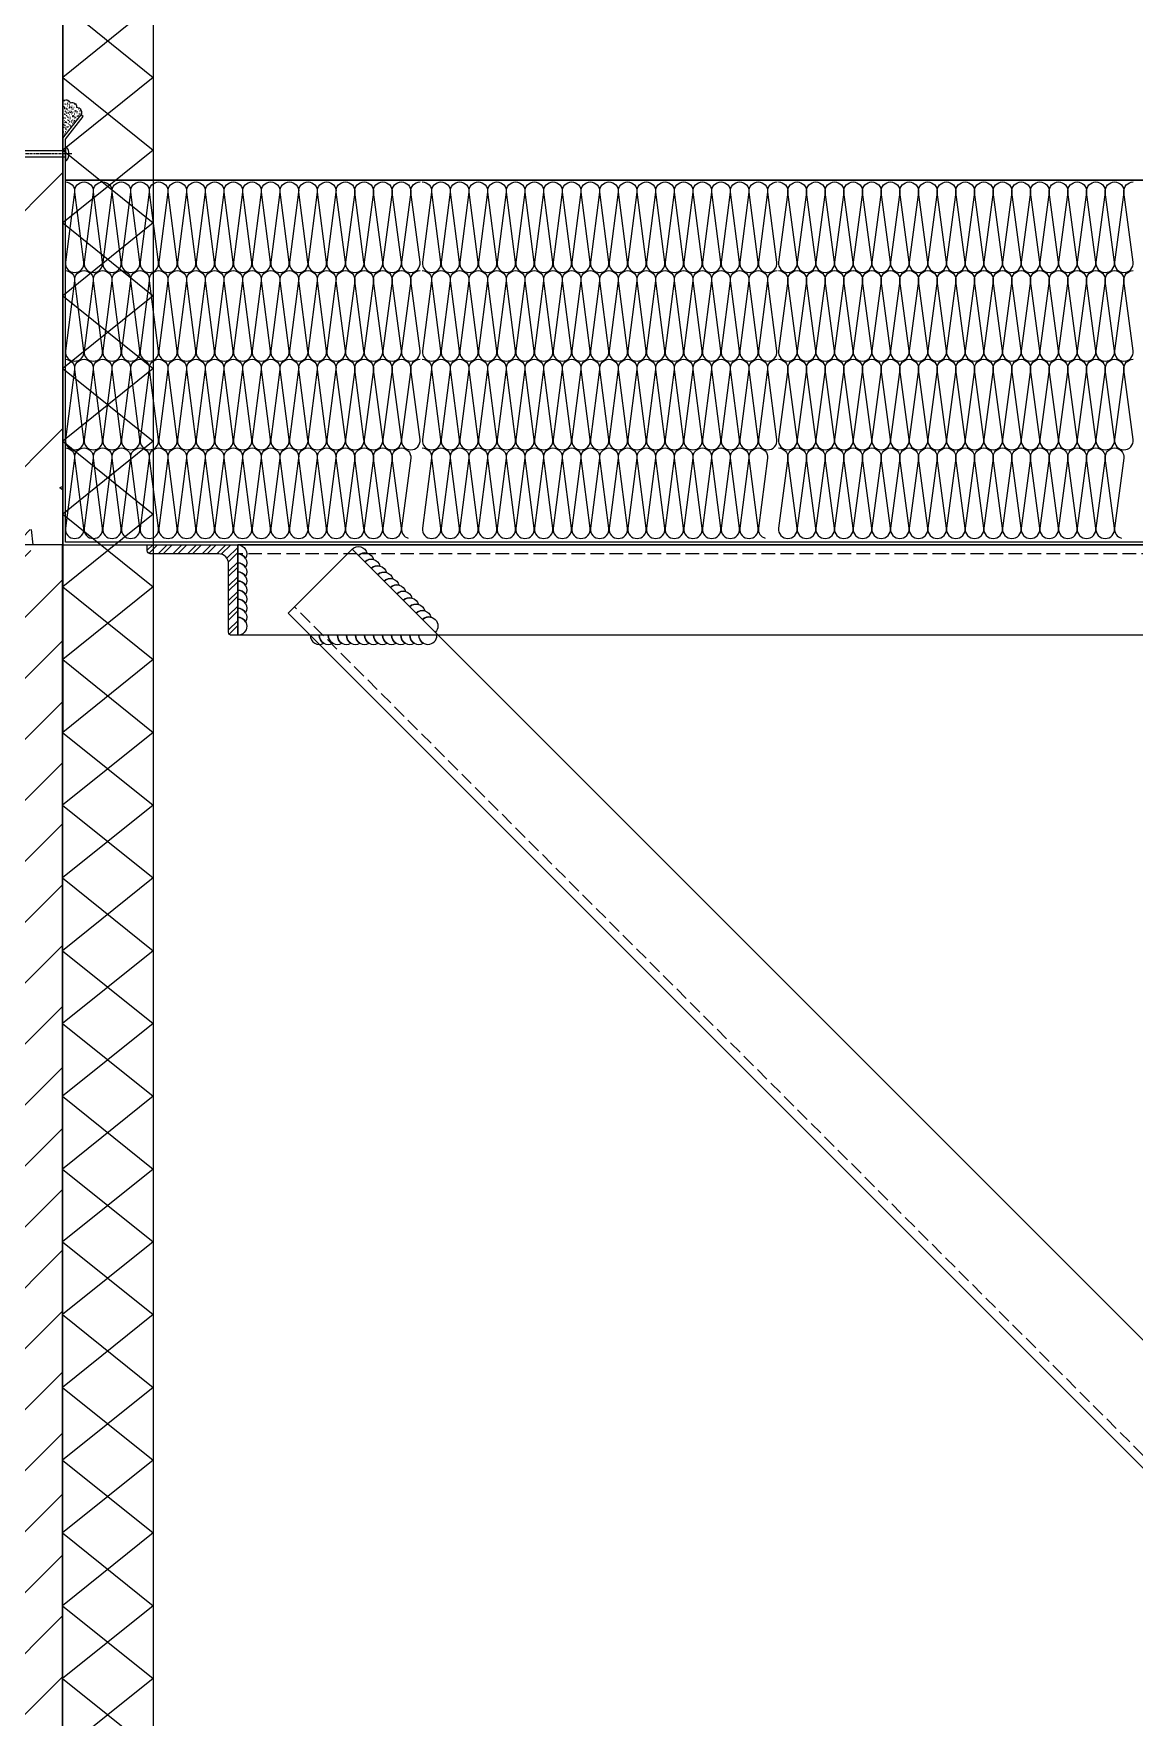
# Model space of a CAD drawing. Extents: x -160106 to 966792, y -663931 to 1550022.
# Drawn here: x -79983 to -79374, y -98721 to -97790 of the extents above; entities that cross this region are included whole.
import ezdxf
from ezdxf.xclip import XClip

# ---------------------------------------------------------------- set-up
doc = ezdxf.new("R2010")
doc.units = 0
doc.linetypes.add('ZN-CENTER', pattern=[2, 1.25, -0.25, 0.25, -0.25])
doc.linetypes.add('ZN-DASH', pattern=[0.35, 0.25, -0.1])
for name, color, linetype in [('!ZN1-填充-8', 8, 'Continuous'), ('!ZN2-WALL-5', 5, 'Continuous'), ('!ZN3-不锈钢板幕墙-7', 7, 'Continuous'), ('!ZN4-辅助材料-1', 1, 'Continuous'), ('!ZN4-配件-11', 11, 'Continuous'), ('!ZN5-钢材投影-40', 40, 'Continuous'), ('!ZN5-钢材断面-2', 2, 'Continuous'), ('!ZN6-虚线-8', 8, 'ZN-DASH'), ('!ZN6-轴线-1', 1, 'ZN-CENTER'), ('A-LIN-V', 9, 'Continuous'), ('S-AXIS', 111, 'Continuous'), ('S-SHAPE', 51, 'Continuous'), ('焊缝', 8, 'Continuous')]:
    doc.layers.add(name, color=color, linetype=linetype)

# ---------------------------------------------------------------- blocks, each defined once
blk = doc.blocks.new('$LinePat$保温板1')
at = {"color": 0}
for p, q in [((0, 0), (16, -20)), ((0, -20), (16, 0))]:
    blk.add_line(p, q, dxfattribs=at)
for points in [[(0, 0), (16, 0)], [(0, -20), (16, -20)]]:
    blk.add_lwpolyline(points)
blk = doc.blocks.new('射钉YD42')
at = {"layer": '!ZN4-配件-11'}
for p, q in [((-36.03, 1.79), (-42, 0)), ((-42, 0), (-36.03, -1.79)), ((-35.97, 1.8), (-0.2, 1.8)), ((0, 3.4), (0, 2)), ((0, 2), (0, -2)), ((0.65, 3.6), (0.2, 3.6)), ((-0.2, -1.8), (-35.97, -1.8)), ((0, -2), (0, -3.4)), ((0.65, -3.6), (0.2, -3.6))]:
    blk.add_line(p, q, dxfattribs=at)
for centre, radius, start, end in [((-35.97, 1.6), 0.2, 90, 106.69924), ((-0.2, 2), 0.2, 270, 0), ((0.2, 3.4), 0.2, 90, 180), ((0.65, 3.4), 0.2, 37.31298, 90), ((-3.81, 0), 5.81, 322.68702, 37.31298), ((-35.97, -1.6), 0.2, 253.30076, 270), ((-0.2, -2), 0.2, 0, 90), ((0.2, -3.4), 0.2, 180, 270), ((0.65, -3.4), 0.2, 270, 322.68702)]:
    blk.add_arc(centre, radius, start, end, dxfattribs=at)
at = {"layer": '!ZN6-轴线-1'}
blk.add_line((3.56, 0), (-43.47, 0), dxfattribs=at)
blk = doc.blocks.new('*U2370')
at = {"layer": '!ZN4-配件-11', "xscale": -1}
blk.add_blockref('射钉YD42', (0, 0), dxfattribs=at)
blk = doc.blocks.new('ZT_角钢(填充)_50X50X5')
at = {"layer": '!ZN1-填充-8'}
h = blk.add_hatch(dxfattribs=at)
h.set_pattern_fill('ANSI32', color=256, scale=0.6, style=0)
h.set_pattern_definition([(45, (-11702.1455, -65281.3866), (-4.04111525, 4.04111525), []), (45, (-11699.4514, -65281.3866), (-4.04111525, 4.04111525), [])])
h.paths.add_polyline_path([(50, 3.33, 0.414214), (48.33, 5), (10.5, 5, -0.414214), (5, 10.5), (5, 48.33, 0.414214), (3.33, 50), (0, 50), (0, 0), (50, 0)])
at = {"layer": '!ZN5-钢材断面-2'}
blk.add_lwpolyline([(0, 0), (0, 50), (3.33, 50, -0.414214), (5, 48.33), (5, 10.5, 0.414214), (10.5, 5), (48.33, 5, -0.414214), (50, 3.33), (50, 0), (0, 0)], format="xyb", dxfattribs=at)
blk = doc.blocks.new('*U2368')
at = {"layer": '!ZN5-钢材断面-2', "extrusion": (0, 0, -1), "zscale": -1, "rotation": 90}
blk.add_blockref('ZT_角钢(填充)_50X50X5', (0, 0), dxfattribs=at)
blk = doc.blocks.new('20250825140909')
at = {"layer": '!ZN1-填充-8'}
h = blk.add_hatch(dxfattribs=at)
h.set_pattern_fill('AR-SAND', color=256, style=0)
h.set_pattern_definition([(37.5, (-140341.1696, 37190.1375), (-0.062993358, 1.926823769), [0, -1.52, 0, -1.7, 0, -1.625]), (7.5, (-140341.1696, 37190.1375), (1.769776705, 2.822146065), [0, -0.82, 0, -1.37, 0, -0.525]), (327.5, (-140342.3996, 37190.1375), (3.114141862, 0.005659054), [0, -0.5, 0, -1.8, 0, -2.35]), (317.5, (-140342.3996, 37190.1375), (3.006126605, 0.877675565), [0, -0.25, 0, -1.18, 0, -1.35])])
edge = h.paths.add_edge_path()
edge.add_ellipse((-1698.15, 12043.22), major_axis=(1.86, 1.86), ratio=1, start_angle=339.79531, end_angle=449.79531, ccw=False)
edge.add_ellipse((-1694.87, 12041.9), major_axis=(1.83, 1.83), ratio=1, start_angle=315.35542, end_angle=425.35542, ccw=False)
edge.add_ellipse((-1692.61, 12038.87), major_axis=(2.16, 2.16), ratio=1, start_angle=288.83245, end_angle=398.83245, ccw=False)
edge.add_line((-1689.87, 12037.52), (-1699.89, 12024.81))
edge.add_ellipse((-1699.5, 12024.5), major_axis=(-0.354, 0.354), ratio=1, start_angle=6.74295, end_angle=45)
edge.add_line((-1700, 12024.5), (-1700, 12045.08))
h = blk.add_hatch(dxfattribs=at)
h.set_pattern_fill('ANSI31', color=256, scale=15, style=0)
h.set_pattern_definition([(45, (-10180.926, 7120.73), (-16.83798, 16.83798), [])])
h.paths.add_polyline_path([(-1900, 11796.89), (-1900, 7440), (-1699.98, 7440), (-1699.98, 11796.89)])
at = {"layer": 'S-AXIS'}
h = blk.add_hatch(dxfattribs=at)
h.set_pattern_fill('AN31C', color=8, scale=500)
h.set_pattern_definition([(45, (21170.37, -828429.27), (-70.710678, 70.710678), []), (50, (21170.37, -828429.27), (358.63009, -31.37607), [37.5, -412.5]), (355, (21170.37, -828429.27), (-69.37567, 376.09607), [30, -330]), (100.4514, (21200.26, -828431.9), (289.25469, 344.71977), [31.8701, -350.57106]), (46.1842, (21170.37, -828329.27), (533.62052, -82.7595), [56.25, -618.75]), (96.6356, (21214.84, -828336.17), (467.33135, 487.05894), [47.80514, -525.8565]), (351.1842, (21170.37, -828329.27), (467.33097, 487.0593), [45, -495]), (21, (21220.37, -828354.27), (298.45353, -201.30945), [37.5, -412.5]), (326, (21220.37, -828354.27), (121.65767, 362.57502), [30, -330]), (71.4514, (21245.24, -828371.05), (420.11131, 161.26525), [31.8701, -350.57106]), (37.5, (21170.37, -828429.27), (6.079928, 166.446927), [0, -326, 0, -335, 0, -331.25]), (7.5, (21170.37, -828429.27), (131.53477, 197.205856), [0, -191, 0, -318.5, 0, -126.25]), (327.5, (21058.87, -828429.27), (266.911218, -11.277436), [0, -125, 0, -390, 0, -517.5]), (317.5, (21008.87, -828429.27), (291.593085, 50.05249), [0, -162.5, 0, -259, 0, -367.5])])
h.paths.add_polyline_path([(-1700, 12500), (-2000, 12500), (-2000, 12350), (-2000, 11800), (-1700, 11800)])
at = {"layer": '!ZN1-填充-8', "const_width": 1}
blk.add_lwpolyline([(49.95, 12001.5), (-1698.5, 12001.5)], dxfattribs=at)
at = {"layer": '!ZN1-填充-8', "ltscale": 30, "extrusion": (0, 1.22465e-16, -1)}
for points in [[(1698.5, 12000.5, 0.451718), (1693.38, 11994.87), (1698.46, 11956.13, -0.451718), (1693.34, 11950.5, -0.451718), (1688.23, 11956.13), (1693.3, 11994.87, 0.451718), (1688.18, 12000.5, 0.451718), (1683.07, 11994.87), (1688.14, 11956.13, -0.451718), (1683.03, 11950.5, -0.451718), (1677.91, 11956.13), (1682.99, 11994.87, 0.451718), (1677.87, 12000.5, 0.451718), (1672.75, 11994.87), (1677.83, 11956.13, -0.451718), (1672.71, 11950.5, -0.451718), (1667.59, 11956.13), (1672.67, 11994.87, 0.451718), (1667.55, 12000.5, 0.451718), (1662.44, 11994.87), (1667.51, 11956.13, -0.451718), (1662.39, 11950.5, -0.451718), (1657.28, 11956.13), (1662.35, 11994.87, 0.451718), (1657.24, 12000.5, 0.451718), (1652.12, 11994.87), (1657.2, 11956.13, -0.451718), (1652.08, 11950.5, -0.451718), (1646.96, 11956.13), (1652.04, 11994.87, 0.451718), (1646.92, 12000.5, 0.451718), (1641.8, 11994.87), (1646.88, 11956.13, -0.451718), (1641.76, 11950.5, -0.451718), (1636.65, 11956.13), (1641.72, 11994.87, 0.451718), (1636.6, 12000.5, 0.451718), (1631.49, 11994.87), (1636.56, 11956.13, -0.451718), (1631.45, 11950.5, -0.451718), (1626.33, 11956.13), (1631.41, 11994.87, 0.451718), (1626.29, 12000.5, 0.451718), (1621.17, 11994.87), (1626.25, 11956.13, -0.451718), (1621.13, 11950.5, -0.451718), (1616.01, 11956.13), (1621.09, 11994.87, 0.451718), (1615.97, 12000.5, 0.451718), (1610.86, 11994.87), (1615.93, 11956.13, -0.451718), (1610.81, 11950.5, -0.451718), (1605.7, 11956.13), (1610.77, 11994.87, 0.451718), (1605.66, 12000.5, 0.451718), (1600.54, 11994.87), (1605.62, 11956.13, -0.451718), (1600.5, 11950.5, -0.451718), (1595.38, 11956.13), (1600.46, 11994.87, 0.451718), (1595.34, 12000.5, 0.451718), (1590.22, 11994.87), (1595.3, 11956.13, -0.451718), (1590.18, 11950.5, -0.451718), (1585.07, 11956.13), (1590.14, 11994.87, 0.451718), (1585.02, 12000.5, 0.451718), (1579.91, 11994.87), (1584.98, 11956.13, -0.451718), (1579.87, 11950.5, -0.451718), (1574.75, 11956.13), (1579.83, 11994.87, 0.451718), (1574.71, 12000.5, 0.451718), (1569.59, 11994.87), (1574.67, 11956.13, -0.451718), (1569.55, 11950.5, -0.451718), (1564.43, 11956.13), (1569.51, 11994.87, 0.451718), (1564.39, 12000.5, 0.451718), (1559.28, 11994.87), (1564.35, 11956.13, -0.451718), (1559.24, 11950.5, -0.451718), (1554.12, 11956.13), (1559.19, 11994.87, 0.451718), (1554.08, 12000.5, 0.451718), (1548.96, 11994.87), (1554.04, 11956.13, -0.451718), (1548.92, 11950.5, -0.451718), (1543.8, 11956.13), (1548.88, 11994.87, 0.451718), (1543.76, 12000.5, 0.451718), (1538.64, 11994.87), (1543.72, 11956.13, -0.451718), (1538.6, 11950.5, -0.451718), (1533.49, 11956.13), (1538.56, 11994.87, 0.451718), (1533.45, 12000.5, 0.451718), (1528.33, 11994.87), (1533.4, 11956.13, -0.451718), (1528.29, 11950.5, -0.451718), (1523.17, 11956.13), (1528.25, 11994.87, 0.451718), (1523.13, 12000.5, 0.451718), (1518.01, 11994.87), (1523.09, 11956.13, -0.451718), (1517.97, 11950.5, -0.451718), (1512.85, 11956.13), (1517.93, 11994.87, 0.451718), (1512.81, 12000.5, 0.451718), (1507.7, 11994.87), (1512.77, 11956.13, -0.451718), (1507.66, 11950.5, -0.451718), (1502.54, 11956.13), (1507.61, 11994.87, 0.451718), (1502.5, 12000.5)], [(1501.28, 12000.5, 0.451718), (1496.16, 11994.87), (1501.24, 11956.13, -0.451718), (1496.12, 11950.5, -0.451718), (1491, 11956.13), (1496.08, 11994.87, 0.451718), (1490.96, 12000.5, 0.451718), (1485.84, 11994.87), (1490.92, 11956.13, -0.451718), (1485.8, 11950.5, -0.451718), (1480.69, 11956.13), (1485.76, 11994.87, 0.451718), (1480.64, 12000.5, 0.451718), (1475.53, 11994.87), (1480.6, 11956.13, -0.451718), (1475.49, 11950.5, -0.451718), (1470.37, 11956.13), (1475.45, 11994.87, 0.451718), (1470.33, 12000.5, 0.451718), (1465.21, 11994.87), (1470.29, 11956.13, -0.451718), (1465.17, 11950.5, -0.451718), (1460.05, 11956.13), (1465.13, 11994.87, 0.451718), (1460.01, 12000.5, 0.451718), (1454.9, 11994.87), (1459.97, 11956.13, -0.451718), (1454.85, 11950.5, -0.451718), (1449.74, 11956.13), (1454.81, 11994.87, 0.451718), (1449.7, 12000.5, 0.451718), (1444.58, 11994.87), (1449.66, 11956.13, -0.451718), (1444.54, 11950.5, -0.451718), (1439.42, 11956.13), (1444.5, 11994.87, 0.451718), (1439.38, 12000.5, 0.451718), (1434.26, 11994.87), (1439.34, 11956.13, -0.451718), (1434.22, 11950.5, -0.451718), (1429.11, 11956.13), (1434.18, 11994.87, 0.451718), (1429.06, 12000.5, 0.451718), (1423.95, 11994.87), (1429.02, 11956.13, -0.451718), (1423.91, 11950.5, -0.451718), (1418.79, 11956.13), (1423.87, 11994.87, 0.451718), (1418.75, 12000.5, 0.451718), (1413.63, 11994.87), (1418.71, 11956.13, -0.451718), (1413.59, 11950.5, -0.451718), (1408.47, 11956.13), (1413.55, 11994.87, 0.451718), (1408.43, 12000.5, 0.451718), (1403.32, 11994.87), (1408.39, 11956.13, -0.451718), (1403.27, 11950.5, -0.451718), (1398.16, 11956.13), (1403.23, 11994.87, 0.451718), (1398.12, 12000.5, 0.451718), (1393, 11994.87), (1398.08, 11956.13, -0.451718), (1392.96, 11950.5, -0.451718), (1387.84, 11956.13), (1392.92, 11994.87, 0.451718), (1387.8, 12000.5, 0.451718), (1382.68, 11994.87), (1387.76, 11956.13, -0.451718), (1382.64, 11950.5, -0.451718), (1377.53, 11956.13), (1382.6, 11994.87, 0.451718), (1377.49, 12000.5, 0.451718), (1372.37, 11994.87), (1377.44, 11956.13, -0.451718), (1372.33, 11950.5, -0.451718), (1367.21, 11956.13), (1372.29, 11994.87, 0.451718), (1367.17, 12000.5, 0.451718), (1362.05, 11994.87), (1367.13, 11956.13, -0.451718), (1362.01, 11950.5, -0.451718), (1356.89, 11956.13), (1361.97, 11994.87, 0.451718), (1356.85, 12000.5, 0.451718), (1351.74, 11994.87), (1356.81, 11956.13, -0.451718), (1351.7, 11950.5, -0.451718), (1346.58, 11956.13), (1351.65, 11994.87, 0.451718), (1346.54, 12000.5, 0.451718), (1341.42, 11994.87), (1346.5, 11956.13, -0.451718), (1341.38, 11950.5, -0.451718), (1336.26, 11956.13), (1341.34, 11994.87, 0.451718), (1336.22, 12000.5, 0.451718), (1331.1, 11994.87), (1336.18, 11956.13, -0.451718), (1331.06, 11950.5, -0.451718), (1325.95, 11956.13), (1331.02, 11994.87, 0.451718), (1325.91, 12000.5, 0.451718), (1320.79, 11994.87), (1325.86, 11956.13, -0.451718), (1320.75, 11950.5, -0.451718), (1315.63, 11956.13), (1320.71, 11994.87, 0.451718), (1315.59, 12000.5, 0.451718), (1310.47, 11994.87), (1315.55, 11956.13, -0.451718), (1310.43, 11950.5, -0.451718), (1305.31, 11956.13), (1310.39, 11994.87, 0.451718), (1305.27, 12000.5)], [(1304.46, 12000.5, 0.451718), (1299.35, 11994.87), (1304.42, 11956.13, -0.451718), (1299.31, 11950.5, -0.451718), (1294.19, 11956.13), (1299.26, 11994.87, 0.451718), (1294.15, 12000.5, 0.451718), (1289.03, 11994.87), (1294.11, 11956.13, -0.451718), (1288.99, 11950.5, -0.451718), (1283.87, 11956.13), (1288.95, 11994.87, 0.451718), (1283.83, 12000.5, 0.451718), (1278.71, 11994.87), (1283.79, 11956.13, -0.451718), (1278.67, 11950.5, -0.451718), (1273.56, 11956.13), (1278.63, 11994.87, 0.451718), (1273.52, 12000.5, 0.451718), (1268.4, 11994.87), (1273.47, 11956.13, -0.451718), (1268.36, 11950.5, -0.451718), (1263.24, 11956.13), (1268.32, 11994.87, 0.451718), (1263.2, 12000.5, 0.451718), (1258.08, 11994.87), (1263.16, 11956.13, -0.451718), (1258.04, 11950.5, -0.451718), (1252.92, 11956.13), (1258, 11994.87, 0.451718), (1252.88, 12000.5, 0.451718), (1247.77, 11994.87), (1252.84, 11956.13, -0.451718), (1247.73, 11950.5, -0.451718), (1242.61, 11956.13), (1247.68, 11994.87, 0.451718), (1242.57, 12000.5, 0.451718), (1237.45, 11994.87), (1242.53, 11956.13, -0.451718), (1237.41, 11950.5, -0.451718), (1232.29, 11956.13), (1237.37, 11994.87, 0.451718), (1232.25, 12000.5, 0.451718), (1227.13, 11994.87), (1232.21, 11956.13, -0.451718), (1227.09, 11950.5, -0.451718), (1221.98, 11956.13), (1227.05, 11994.87, 0.451718), (1221.94, 12000.5, 0.451718), (1216.82, 11994.87), (1221.89, 11956.13, -0.451718), (1216.78, 11950.5, -0.451718), (1211.66, 11956.13), (1216.74, 11994.87, 0.451718), (1211.62, 12000.5, 0.451718), (1206.5, 11994.87), (1211.58, 11956.13, -0.451718), (1206.46, 11950.5, -0.451718), (1201.34, 11956.13), (1206.42, 11994.87, 0.451718), (1201.3, 12000.5, 0.451718), (1196.19, 11994.87), (1201.26, 11956.13, -0.451718), (1196.15, 11950.5, -0.451718), (1191.03, 11956.13), (1196.1, 11994.87, 0.451718), (1190.99, 12000.5, 0.451718), (1185.87, 11994.87), (1190.95, 11956.13, -0.451718), (1185.83, 11950.5, -0.451718), (1180.71, 11956.13), (1185.79, 11994.87, 0.451718), (1180.67, 12000.5, 0.451718), (1175.56, 11994.87), (1180.63, 11956.13, -0.451718), (1175.51, 11950.5, -0.451718), (1170.4, 11956.13), (1175.47, 11994.87, 0.451718), (1170.36, 12000.5, 0.451718), (1165.24, 11994.87), (1170.32, 11956.13, -0.451718), (1165.2, 11950.5, -0.451718), (1160.08, 11956.13), (1165.16, 11994.87, 0.451718), (1160.04, 12000.5, 0.451718), (1154.92, 11994.87), (1160, 11956.13, -0.451718), (1154.88, 11950.5, -0.451718), (1149.77, 11956.13), (1154.84, 11994.87, 0.451718), (1149.72, 12000.5, 0.451718), (1144.61, 11994.87), (1149.68, 11956.13, -0.451718), (1144.57, 11950.5, -0.451718), (1139.45, 11956.13), (1144.53, 11994.87, 0.451718), (1139.41, 12000.5, 0.451718), (1134.29, 11994.87), (1139.37, 11956.13, -0.451718), (1134.25, 11950.5, -0.451718), (1129.13, 11956.13), (1134.21, 11994.87, 0.451718), (1129.09, 12000.5, 0.451718), (1123.98, 11994.87), (1129.05, 11956.13, -0.451718), (1123.93, 11950.5, -0.451718), (1118.82, 11956.13), (1123.89, 11994.87, 0.451718), (1118.78, 12000.5, 0.451718), (1113.66, 11994.87), (1118.74, 11956.13, -0.451718), (1113.62, 11950.5, -0.451718), (1108.5, 11956.13), (1113.58, 11994.87, 0.451718), (1108.46, 12000.5)], [(1698.5, 11951.5, 0.451718), (1693.38, 11945.87), (1698.46, 11907.13, -0.451718), (1693.34, 11901.5, -0.451718), (1688.23, 11907.13), (1693.3, 11945.87, 0.451718), (1688.18, 11951.5, 0.451718), (1683.07, 11945.87), (1688.14, 11907.13, -0.451718), (1683.03, 11901.5, -0.451718), (1677.91, 11907.13), (1682.99, 11945.87, 0.451718), (1677.87, 11951.5, 0.451718), (1672.75, 11945.87), (1677.83, 11907.13, -0.451718), (1672.71, 11901.5, -0.451718), (1667.59, 11907.13), (1672.67, 11945.87, 0.451718), (1667.55, 11951.5, 0.451718), (1662.44, 11945.87), (1667.51, 11907.13, -0.451718), (1662.39, 11901.5, -0.451718), (1657.28, 11907.13), (1662.35, 11945.87, 0.451718), (1657.24, 11951.5, 0.451718), (1652.12, 11945.87), (1657.2, 11907.13, -0.451718), (1652.08, 11901.5, -0.451718), (1646.96, 11907.13), (1652.04, 11945.87, 0.451718), (1646.92, 11951.5, 0.451718), (1641.8, 11945.87), (1646.88, 11907.13, -0.451718), (1641.76, 11901.5, -0.451718), (1636.65, 11907.13), (1641.72, 11945.87, 0.451718), (1636.6, 11951.5, 0.451718), (1631.49, 11945.87), (1636.56, 11907.13, -0.451718), (1631.45, 11901.5, -0.451718), (1626.33, 11907.13), (1631.41, 11945.87, 0.451718), (1626.29, 11951.5, 0.451718), (1621.17, 11945.87), (1626.25, 11907.13, -0.451718), (1621.13, 11901.5, -0.451718), (1616.01, 11907.13), (1621.09, 11945.87, 0.451718), (1615.97, 11951.5, 0.451718), (1610.86, 11945.87), (1615.93, 11907.13, -0.451718), (1610.81, 11901.5, -0.451718), (1605.7, 11907.13), (1610.77, 11945.87, 0.451718), (1605.66, 11951.5, 0.451718), (1600.54, 11945.87), (1605.62, 11907.13, -0.451718), (1600.5, 11901.5, -0.451718), (1595.38, 11907.13), (1600.46, 11945.87, 0.451718), (1595.34, 11951.5, 0.451718), (1590.22, 11945.87), (1595.3, 11907.13, -0.451718), (1590.18, 11901.5, -0.451718), (1585.07, 11907.13), (1590.14, 11945.87, 0.451718), (1585.02, 11951.5, 0.451718), (1579.91, 11945.87), (1584.98, 11907.13, -0.451718), (1579.87, 11901.5, -0.451718), (1574.75, 11907.13), (1579.83, 11945.87, 0.451718), (1574.71, 11951.5, 0.451718), (1569.59, 11945.87), (1574.67, 11907.13, -0.451718), (1569.55, 11901.5, -0.451718), (1564.43, 11907.13), (1569.51, 11945.87, 0.451718), (1564.39, 11951.5, 0.451718), (1559.28, 11945.87), (1564.35, 11907.13, -0.451718), (1559.24, 11901.5, -0.451718), (1554.12, 11907.13), (1559.19, 11945.87, 0.451718), (1554.08, 11951.5, 0.451718), (1548.96, 11945.87), (1554.04, 11907.13, -0.451718), (1548.92, 11901.5, -0.451718), (1543.8, 11907.13), (1548.88, 11945.87, 0.451718), (1543.76, 11951.5, 0.451718), (1538.64, 11945.87), (1543.72, 11907.13, -0.451718), (1538.6, 11901.5, -0.451718), (1533.49, 11907.13), (1538.56, 11945.87, 0.451718), (1533.45, 11951.5, 0.451718), (1528.33, 11945.87), (1533.4, 11907.13, -0.451718), (1528.29, 11901.5, -0.451718), (1523.17, 11907.13), (1528.25, 11945.87, 0.451718), (1523.13, 11951.5, 0.451718), (1518.01, 11945.87), (1523.09, 11907.13, -0.451718), (1517.97, 11901.5, -0.451718), (1512.85, 11907.13), (1517.93, 11945.87, 0.451718), (1512.81, 11951.5, 0.451718), (1507.7, 11945.87), (1512.77, 11907.13, -0.451718), (1507.66, 11901.5, -0.451718), (1502.54, 11907.13), (1507.61, 11945.87, 0.451718), (1502.5, 11951.5)], [(1501.28, 11951.5, 0.451718), (1496.16, 11945.87), (1501.24, 11907.13, -0.451718), (1496.12, 11901.5, -0.451718), (1491, 11907.13), (1496.08, 11945.87, 0.451718), (1490.96, 11951.5, 0.451718), (1485.84, 11945.87), (1490.92, 11907.13, -0.451718), (1485.8, 11901.5, -0.451718), (1480.69, 11907.13), (1485.76, 11945.87, 0.451718), (1480.64, 11951.5, 0.451718), (1475.53, 11945.87), (1480.6, 11907.13, -0.451718), (1475.49, 11901.5, -0.451718), (1470.37, 11907.13), (1475.45, 11945.87, 0.451718), (1470.33, 11951.5, 0.451718), (1465.21, 11945.87), (1470.29, 11907.13, -0.451718), (1465.17, 11901.5, -0.451718), (1460.05, 11907.13), (1465.13, 11945.87, 0.451718), (1460.01, 11951.5, 0.451718), (1454.9, 11945.87), (1459.97, 11907.13, -0.451718), (1454.85, 11901.5, -0.451718), (1449.74, 11907.13), (1454.81, 11945.87, 0.451718), (1449.7, 11951.5, 0.451718), (1444.58, 11945.87), (1449.66, 11907.13, -0.451718), (1444.54, 11901.5, -0.451718), (1439.42, 11907.13), (1444.5, 11945.87, 0.451718), (1439.38, 11951.5, 0.451718), (1434.26, 11945.87), (1439.34, 11907.13, -0.451718), (1434.22, 11901.5, -0.451718), (1429.11, 11907.13), (1434.18, 11945.87, 0.451718), (1429.06, 11951.5, 0.451718), (1423.95, 11945.87), (1429.02, 11907.13, -0.451718), (1423.91, 11901.5, -0.451718), (1418.79, 11907.13), (1423.87, 11945.87, 0.451718), (1418.75, 11951.5, 0.451718), (1413.63, 11945.87), (1418.71, 11907.13, -0.451718), (1413.59, 11901.5, -0.451718), (1408.47, 11907.13), (1413.55, 11945.87, 0.451718), (1408.43, 11951.5, 0.451718), (1403.32, 11945.87), (1408.39, 11907.13, -0.451718), (1403.27, 11901.5, -0.451718), (1398.16, 11907.13), (1403.23, 11945.87, 0.451718), (1398.12, 11951.5, 0.451718), (1393, 11945.87), (1398.08, 11907.13, -0.451718), (1392.96, 11901.5, -0.451718), (1387.84, 11907.13), (1392.92, 11945.87, 0.451718), (1387.8, 11951.5, 0.451718), (1382.68, 11945.87), (1387.76, 11907.13, -0.451718), (1382.64, 11901.5, -0.451718), (1377.53, 11907.13), (1382.6, 11945.87, 0.451718), (1377.49, 11951.5, 0.451718), (1372.37, 11945.87), (1377.44, 11907.13, -0.451718), (1372.33, 11901.5, -0.451718), (1367.21, 11907.13), (1372.29, 11945.87, 0.451718), (1367.17, 11951.5, 0.451718), (1362.05, 11945.87), (1367.13, 11907.13, -0.451718), (1362.01, 11901.5, -0.451718), (1356.89, 11907.13), (1361.97, 11945.87, 0.451718), (1356.85, 11951.5, 0.451718), (1351.74, 11945.87), (1356.81, 11907.13, -0.451718), (1351.7, 11901.5, -0.451718), (1346.58, 11907.13), (1351.65, 11945.87, 0.451718), (1346.54, 11951.5, 0.451718), (1341.42, 11945.87), (1346.5, 11907.13, -0.451718), (1341.38, 11901.5, -0.451718), (1336.26, 11907.13), (1341.34, 11945.87, 0.451718), (1336.22, 11951.5, 0.451718), (1331.1, 11945.87), (1336.18, 11907.13, -0.451718), (1331.06, 11901.5, -0.451718), (1325.95, 11907.13), (1331.02, 11945.87, 0.451718), (1325.91, 11951.5, 0.451718), (1320.79, 11945.87), (1325.86, 11907.13, -0.451718), (1320.75, 11901.5, -0.451718), (1315.63, 11907.13), (1320.71, 11945.87, 0.451718), (1315.59, 11951.5, 0.451718), (1310.47, 11945.87), (1315.55, 11907.13, -0.451718), (1310.43, 11901.5, -0.451718), (1305.31, 11907.13), (1310.39, 11945.87, 0.451718), (1305.27, 11951.5)], [(1304.46, 11951.5, 0.451718), (1299.35, 11945.87), (1304.42, 11907.13, -0.451718), (1299.31, 11901.5, -0.451718), (1294.19, 11907.13), (1299.26, 11945.87, 0.451718), (1294.15, 11951.5, 0.451718), (1289.03, 11945.87), (1294.11, 11907.13, -0.451718), (1288.99, 11901.5, -0.451718), (1283.87, 11907.13), (1288.95, 11945.87, 0.451718), (1283.83, 11951.5, 0.451718), (1278.71, 11945.87), (1283.79, 11907.13, -0.451718), (1278.67, 11901.5, -0.451718), (1273.56, 11907.13), (1278.63, 11945.87, 0.451718), (1273.52, 11951.5, 0.451718), (1268.4, 11945.87), (1273.47, 11907.13, -0.451718), (1268.36, 11901.5, -0.451718), (1263.24, 11907.13), (1268.32, 11945.87, 0.451718), (1263.2, 11951.5, 0.451718), (1258.08, 11945.87), (1263.16, 11907.13, -0.451718), (1258.04, 11901.5, -0.451718), (1252.92, 11907.13), (1258, 11945.87, 0.451718), (1252.88, 11951.5, 0.451718), (1247.77, 11945.87), (1252.84, 11907.13, -0.451718), (1247.73, 11901.5, -0.451718), (1242.61, 11907.13), (1247.68, 11945.87, 0.451718), (1242.57, 11951.5, 0.451718), (1237.45, 11945.87), (1242.53, 11907.13, -0.451718), (1237.41, 11901.5, -0.451718), (1232.29, 11907.13), (1237.37, 11945.87, 0.451718), (1232.25, 11951.5, 0.451718), (1227.13, 11945.87), (1232.21, 11907.13, -0.451718), (1227.09, 11901.5, -0.451718), (1221.98, 11907.13), (1227.05, 11945.87, 0.451718), (1221.94, 11951.5, 0.451718), (1216.82, 11945.87), (1221.89, 11907.13, -0.451718), (1216.78, 11901.5, -0.451718), (1211.66, 11907.13), (1216.74, 11945.87, 0.451718), (1211.62, 11951.5, 0.451718), (1206.5, 11945.87), (1211.58, 11907.13, -0.451718), (1206.46, 11901.5, -0.451718), (1201.34, 11907.13), (1206.42, 11945.87, 0.451718), (1201.3, 11951.5, 0.451718), (1196.19, 11945.87), (1201.26, 11907.13, -0.451718), (1196.15, 11901.5, -0.451718), (1191.03, 11907.13), (1196.1, 11945.87, 0.451718), (1190.99, 11951.5, 0.451718), (1185.87, 11945.87), (1190.95, 11907.13, -0.451718), (1185.83, 11901.5, -0.451718), (1180.71, 11907.13), (1185.79, 11945.87, 0.451718), (1180.67, 11951.5, 0.451718), (1175.56, 11945.87), (1180.63, 11907.13, -0.451718), (1175.51, 11901.5, -0.451718), (1170.4, 11907.13), (1175.47, 11945.87, 0.451718), (1170.36, 11951.5, 0.451718), (1165.24, 11945.87), (1170.32, 11907.13, -0.451718), (1165.2, 11901.5, -0.451718), (1160.08, 11907.13), (1165.16, 11945.87, 0.451718), (1160.04, 11951.5, 0.451718), (1154.92, 11945.87), (1160, 11907.13, -0.451718), (1154.88, 11901.5, -0.451718), (1149.77, 11907.13), (1154.84, 11945.87, 0.451718), (1149.72, 11951.5, 0.451718), (1144.61, 11945.87), (1149.68, 11907.13, -0.451718), (1144.57, 11901.5, -0.451718), (1139.45, 11907.13), (1144.53, 11945.87, 0.451718), (1139.41, 11951.5, 0.451718), (1134.29, 11945.87), (1139.37, 11907.13, -0.451718), (1134.25, 11901.5, -0.451718), (1129.13, 11907.13), (1134.21, 11945.87, 0.451718), (1129.09, 11951.5, 0.451718), (1123.98, 11945.87), (1129.05, 11907.13, -0.451718), (1123.93, 11901.5, -0.451718), (1118.82, 11907.13), (1123.89, 11945.87, 0.451718), (1118.78, 11951.5, 0.451718), (1113.66, 11945.87), (1118.74, 11907.13, -0.451718), (1113.62, 11901.5, -0.451718), (1108.5, 11907.13), (1113.58, 11945.87, 0.451718), (1108.46, 11951.5)], [(1698.5, 11902.5, 0.451718), (1693.38, 11896.87), (1698.46, 11858.13, -0.451718), (1693.34, 11852.5, -0.451718), (1688.23, 11858.13), (1693.3, 11896.87, 0.451718), (1688.18, 11902.5, 0.451718), (1683.07, 11896.87), (1688.14, 11858.13, -0.451718), (1683.03, 11852.5, -0.451718), (1677.91, 11858.13), (1682.99, 11896.87, 0.451718), (1677.87, 11902.5, 0.451718), (1672.75, 11896.87), (1677.83, 11858.13, -0.451718), (1672.71, 11852.5, -0.451718), (1667.59, 11858.13), (1672.67, 11896.87, 0.451718), (1667.55, 11902.5, 0.451718), (1662.44, 11896.87), (1667.51, 11858.13, -0.451718), (1662.39, 11852.5, -0.451718), (1657.28, 11858.13), (1662.35, 11896.87, 0.451718), (1657.24, 11902.5, 0.451718), (1652.12, 11896.87), (1657.2, 11858.13, -0.451718), (1652.08, 11852.5, -0.451718), (1646.96, 11858.13), (1652.04, 11896.87, 0.451718), (1646.92, 11902.5, 0.451718), (1641.8, 11896.87), (1646.88, 11858.13, -0.451718), (1641.76, 11852.5, -0.451718), (1636.65, 11858.13), (1641.72, 11896.87, 0.451718), (1636.6, 11902.5, 0.451718), (1631.49, 11896.87), (1636.56, 11858.13, -0.451718), (1631.45, 11852.5, -0.451718), (1626.33, 11858.13), (1631.41, 11896.87, 0.451718), (1626.29, 11902.5, 0.451718), (1621.17, 11896.87), (1626.25, 11858.13, -0.451718), (1621.13, 11852.5, -0.451718), (1616.01, 11858.13), (1621.09, 11896.87, 0.451718), (1615.97, 11902.5, 0.451718), (1610.86, 11896.87), (1615.93, 11858.13, -0.451718), (1610.81, 11852.5, -0.451718), (1605.7, 11858.13), (1610.77, 11896.87, 0.451718), (1605.66, 11902.5, 0.451718), (1600.54, 11896.87), (1605.62, 11858.13, -0.451718), (1600.5, 11852.5, -0.451718), (1595.38, 11858.13), (1600.46, 11896.87, 0.451718), (1595.34, 11902.5, 0.451718), (1590.22, 11896.87), (1595.3, 11858.13, -0.451718), (1590.18, 11852.5, -0.451718), (1585.07, 11858.13), (1590.14, 11896.87, 0.451718), (1585.02, 11902.5, 0.451718), (1579.91, 11896.87), (1584.98, 11858.13, -0.451718), (1579.87, 11852.5, -0.451718), (1574.75, 11858.13), (1579.83, 11896.87, 0.451718), (1574.71, 11902.5, 0.451718), (1569.59, 11896.87), (1574.67, 11858.13, -0.451718), (1569.55, 11852.5, -0.451718), (1564.43, 11858.13), (1569.51, 11896.87, 0.451718), (1564.39, 11902.5, 0.451718), (1559.28, 11896.87), (1564.35, 11858.13, -0.451718), (1559.24, 11852.5, -0.451718), (1554.12, 11858.13), (1559.19, 11896.87, 0.451718), (1554.08, 11902.5, 0.451718), (1548.96, 11896.87), (1554.04, 11858.13, -0.451718), (1548.92, 11852.5, -0.451718), (1543.8, 11858.13), (1548.88, 11896.87, 0.451718), (1543.76, 11902.5, 0.451718), (1538.64, 11896.87), (1543.72, 11858.13, -0.451718), (1538.6, 11852.5, -0.451718), (1533.49, 11858.13), (1538.56, 11896.87, 0.451718), (1533.45, 11902.5, 0.451718), (1528.33, 11896.87), (1533.4, 11858.13, -0.451718), (1528.29, 11852.5, -0.451718), (1523.17, 11858.13), (1528.25, 11896.87, 0.451718), (1523.13, 11902.5, 0.451718), (1518.01, 11896.87), (1523.09, 11858.13, -0.451718), (1517.97, 11852.5, -0.451718), (1512.85, 11858.13), (1517.93, 11896.87, 0.451718), (1512.81, 11902.5, 0.451718), (1507.7, 11896.87), (1512.77, 11858.13, -0.451718), (1507.66, 11852.5, -0.451718), (1502.54, 11858.13), (1507.61, 11896.87, 0.451718), (1502.5, 11902.5)], [(1501.28, 11902.5, 0.451718), (1496.16, 11896.87), (1501.24, 11858.13, -0.451718), (1496.12, 11852.5, -0.451718), (1491, 11858.13), (1496.08, 11896.87, 0.451718), (1490.96, 11902.5, 0.451718), (1485.84, 11896.87), (1490.92, 11858.13, -0.451718), (1485.8, 11852.5, -0.451718), (1480.69, 11858.13), (1485.76, 11896.87, 0.451718), (1480.64, 11902.5, 0.451718), (1475.53, 11896.87), (1480.6, 11858.13, -0.451718), (1475.49, 11852.5, -0.451718), (1470.37, 11858.13), (1475.45, 11896.87, 0.451718), (1470.33, 11902.5, 0.451718), (1465.21, 11896.87), (1470.29, 11858.13, -0.451718), (1465.17, 11852.5, -0.451718), (1460.05, 11858.13), (1465.13, 11896.87, 0.451718), (1460.01, 11902.5, 0.451718), (1454.9, 11896.87), (1459.97, 11858.13, -0.451718), (1454.85, 11852.5, -0.451718), (1449.74, 11858.13), (1454.81, 11896.87, 0.451718), (1449.7, 11902.5, 0.451718), (1444.58, 11896.87), (1449.66, 11858.13, -0.451718), (1444.54, 11852.5, -0.451718), (1439.42, 11858.13), (1444.5, 11896.87, 0.451718), (1439.38, 11902.5, 0.451718), (1434.26, 11896.87), (1439.34, 11858.13, -0.451718), (1434.22, 11852.5, -0.451718), (1429.11, 11858.13), (1434.18, 11896.87, 0.451718), (1429.06, 11902.5, 0.451718), (1423.95, 11896.87), (1429.02, 11858.13, -0.451718), (1423.91, 11852.5, -0.451718), (1418.79, 11858.13), (1423.87, 11896.87, 0.451718), (1418.75, 11902.5, 0.451718), (1413.63, 11896.87), (1418.71, 11858.13, -0.451718), (1413.59, 11852.5, -0.451718), (1408.47, 11858.13), (1413.55, 11896.87, 0.451718), (1408.43, 11902.5, 0.451718), (1403.32, 11896.87), (1408.39, 11858.13, -0.451718), (1403.27, 11852.5, -0.451718), (1398.16, 11858.13), (1403.23, 11896.87, 0.451718), (1398.12, 11902.5, 0.451718), (1393, 11896.87), (1398.08, 11858.13, -0.451718), (1392.96, 11852.5, -0.451718), (1387.84, 11858.13), (1392.92, 11896.87, 0.451718), (1387.8, 11902.5, 0.451718), (1382.68, 11896.87), (1387.76, 11858.13, -0.451718), (1382.64, 11852.5, -0.451718), (1377.53, 11858.13), (1382.6, 11896.87, 0.451718), (1377.49, 11902.5, 0.451718), (1372.37, 11896.87), (1377.44, 11858.13, -0.451718), (1372.33, 11852.5, -0.451718), (1367.21, 11858.13), (1372.29, 11896.87, 0.451718), (1367.17, 11902.5, 0.451718), (1362.05, 11896.87), (1367.13, 11858.13, -0.451718), (1362.01, 11852.5, -0.451718), (1356.89, 11858.13), (1361.97, 11896.87, 0.451718), (1356.85, 11902.5, 0.451718), (1351.74, 11896.87), (1356.81, 11858.13, -0.451718), (1351.7, 11852.5, -0.451718), (1346.58, 11858.13), (1351.65, 11896.87, 0.451718), (1346.54, 11902.5, 0.451718), (1341.42, 11896.87), (1346.5, 11858.13, -0.451718), (1341.38, 11852.5, -0.451718), (1336.26, 11858.13), (1341.34, 11896.87, 0.451718), (1336.22, 11902.5, 0.451718), (1331.1, 11896.87), (1336.18, 11858.13, -0.451718), (1331.06, 11852.5, -0.451718), (1325.95, 11858.13), (1331.02, 11896.87, 0.451718), (1325.91, 11902.5, 0.451718), (1320.79, 11896.87), (1325.86, 11858.13, -0.451718), (1320.75, 11852.5, -0.451718), (1315.63, 11858.13), (1320.71, 11896.87, 0.451718), (1315.59, 11902.5, 0.451718), (1310.47, 11896.87), (1315.55, 11858.13, -0.451718), (1310.43, 11852.5, -0.451718), (1305.31, 11858.13), (1310.39, 11896.87, 0.451718), (1305.27, 11902.5)], [(1304.46, 11902.5, 0.451718), (1299.35, 11896.87), (1304.42, 11858.13, -0.451718), (1299.31, 11852.5, -0.451718), (1294.19, 11858.13), (1299.26, 11896.87, 0.451718), (1294.15, 11902.5, 0.451718), (1289.03, 11896.87), (1294.11, 11858.13, -0.451718), (1288.99, 11852.5, -0.451718), (1283.87, 11858.13), (1288.95, 11896.87, 0.451718), (1283.83, 11902.5, 0.451718), (1278.71, 11896.87), (1283.79, 11858.13, -0.451718), (1278.67, 11852.5, -0.451718), (1273.56, 11858.13), (1278.63, 11896.87, 0.451718), (1273.52, 11902.5, 0.451718), (1268.4, 11896.87), (1273.47, 11858.13, -0.451718), (1268.36, 11852.5, -0.451718), (1263.24, 11858.13), (1268.32, 11896.87, 0.451718), (1263.2, 11902.5, 0.451718), (1258.08, 11896.87), (1263.16, 11858.13, -0.451718), (1258.04, 11852.5, -0.451718), (1252.92, 11858.13), (1258, 11896.87, 0.451718), (1252.88, 11902.5, 0.451718), (1247.77, 11896.87), (1252.84, 11858.13, -0.451718), (1247.73, 11852.5, -0.451718), (1242.61, 11858.13), (1247.68, 11896.87, 0.451718), (1242.57, 11902.5, 0.451718), (1237.45, 11896.87), (1242.53, 11858.13, -0.451718), (1237.41, 11852.5, -0.451718), (1232.29, 11858.13), (1237.37, 11896.87, 0.451718), (1232.25, 11902.5, 0.451718), (1227.13, 11896.87), (1232.21, 11858.13, -0.451718), (1227.09, 11852.5, -0.451718), (1221.98, 11858.13), (1227.05, 11896.87, 0.451718), (1221.94, 11902.5, 0.451718), (1216.82, 11896.87), (1221.89, 11858.13, -0.451718), (1216.78, 11852.5, -0.451718), (1211.66, 11858.13), (1216.74, 11896.87, 0.451718), (1211.62, 11902.5, 0.451718), (1206.5, 11896.87), (1211.58, 11858.13, -0.451718), (1206.46, 11852.5, -0.451718), (1201.34, 11858.13), (1206.42, 11896.87, 0.451718), (1201.3, 11902.5, 0.451718), (1196.19, 11896.87), (1201.26, 11858.13, -0.451718), (1196.15, 11852.5, -0.451718), (1191.03, 11858.13), (1196.1, 11896.87, 0.451718), (1190.99, 11902.5, 0.451718), (1185.87, 11896.87), (1190.95, 11858.13, -0.451718), (1185.83, 11852.5, -0.451718), (1180.71, 11858.13), (1185.79, 11896.87, 0.451718), (1180.67, 11902.5, 0.451718), (1175.56, 11896.87), (1180.63, 11858.13, -0.451718), (1175.51, 11852.5, -0.451718), (1170.4, 11858.13), (1175.47, 11896.87, 0.451718), (1170.36, 11902.5, 0.451718), (1165.24, 11896.87), (1170.32, 11858.13, -0.451718), (1165.2, 11852.5, -0.451718), (1160.08, 11858.13), (1165.16, 11896.87, 0.451718), (1160.04, 11902.5, 0.451718), (1154.92, 11896.87), (1160, 11858.13, -0.451718), (1154.88, 11852.5, -0.451718), (1149.77, 11858.13), (1154.84, 11896.87, 0.451718), (1149.72, 11902.5, 0.451718), (1144.61, 11896.87), (1149.68, 11858.13, -0.451718), (1144.57, 11852.5, -0.451718), (1139.45, 11858.13), (1144.53, 11896.87, 0.451718), (1139.41, 11902.5, 0.451718), (1134.29, 11896.87), (1139.37, 11858.13, -0.451718), (1134.25, 11852.5, -0.451718), (1129.13, 11858.13), (1134.21, 11896.87, 0.451718), (1129.09, 11902.5, 0.451718), (1123.98, 11896.87), (1129.05, 11858.13, -0.451718), (1123.93, 11852.5, -0.451718), (1118.82, 11858.13), (1123.89, 11896.87, 0.451718), (1118.78, 11902.5, 0.451718), (1113.66, 11896.87), (1118.74, 11858.13, -0.451718), (1113.62, 11852.5, -0.451718), (1108.5, 11858.13), (1113.58, 11896.87, 0.451718), (1108.46, 11902.5)], [(1698.5, 11853.5, 0.451718), (1693.38, 11847.87), (1698.46, 11809.13, -0.451718), (1693.34, 11803.5, -0.451718), (1688.23, 11809.13), (1693.3, 11847.87, 0.451718), (1688.18, 11853.5, 0.451718), (1683.07, 11847.87), (1688.14, 11809.13, -0.451718), (1683.03, 11803.5, -0.451718), (1677.91, 11809.13), (1682.99, 11847.87, 0.451718), (1677.87, 11853.5, 0.451718), (1672.75, 11847.87), (1677.83, 11809.13, -0.451718), (1672.71, 11803.5, -0.451718), (1667.59, 11809.13), (1672.67, 11847.87, 0.451718), (1667.55, 11853.5, 0.451718), (1662.44, 11847.87), (1667.51, 11809.13, -0.451718), (1662.39, 11803.5, -0.451718), (1657.28, 11809.13), (1662.35, 11847.87, 0.451718), (1657.24, 11853.5, 0.451718), (1652.12, 11847.87), (1657.2, 11809.13, -0.451718), (1652.08, 11803.5, -0.451718), (1646.96, 11809.13), (1652.04, 11847.87, 0.451718), (1646.92, 11853.5, 0.451718), (1641.8, 11847.87), (1646.88, 11809.13, -0.451718), (1641.76, 11803.5, -0.451718), (1636.65, 11809.13), (1641.72, 11847.87, 0.451718), (1636.6, 11853.5, 0.451718), (1631.49, 11847.87), (1636.56, 11809.13, -0.451718), (1631.45, 11803.5, -0.451718), (1626.33, 11809.13), (1631.41, 11847.87, 0.451718), (1626.29, 11853.5, 0.451718), (1621.17, 11847.87), (1626.25, 11809.13, -0.451718), (1621.13, 11803.5, -0.451718), (1616.01, 11809.13), (1621.09, 11847.87, 0.451718), (1615.97, 11853.5, 0.451718), (1610.86, 11847.87), (1615.93, 11809.13, -0.451718), (1610.81, 11803.5, -0.451718), (1605.7, 11809.13), (1610.77, 11847.87, 0.451718), (1605.66, 11853.5, 0.451718), (1600.54, 11847.87), (1605.62, 11809.13, -0.451718), (1600.5, 11803.5, -0.451718), (1595.38, 11809.13), (1600.46, 11847.87, 0.451718), (1595.34, 11853.5, 0.451718), (1590.22, 11847.87), (1595.3, 11809.13, -0.451718), (1590.18, 11803.5, -0.451718), (1585.07, 11809.13), (1590.14, 11847.87, 0.451718), (1585.02, 11853.5, 0.451718), (1579.91, 11847.87), (1584.98, 11809.13, -0.451718), (1579.87, 11803.5, -0.451718), (1574.75, 11809.13), (1579.83, 11847.87, 0.451718), (1574.71, 11853.5, 0.451718), (1569.59, 11847.87), (1574.67, 11809.13, -0.451718), (1569.55, 11803.5, -0.451718), (1564.43, 11809.13), (1569.51, 11847.87, 0.451718), (1564.39, 11853.5, 0.451718), (1559.28, 11847.87), (1564.35, 11809.13, -0.451718), (1559.24, 11803.5, -0.451718), (1554.12, 11809.13), (1559.19, 11847.87, 0.451718), (1554.08, 11853.5, 0.451718), (1548.96, 11847.87), (1554.04, 11809.13, -0.451718), (1548.92, 11803.5, -0.451718), (1543.8, 11809.13), (1548.88, 11847.87, 0.451718), (1543.76, 11853.5, 0.451718), (1538.64, 11847.87), (1543.72, 11809.13, -0.451718), (1538.6, 11803.5, -0.451718), (1533.49, 11809.13), (1538.56, 11847.87, 0.451718), (1533.45, 11853.5, 0.451718), (1528.33, 11847.87), (1533.4, 11809.13, -0.451718), (1528.29, 11803.5, -0.451718), (1523.17, 11809.13), (1528.25, 11847.87, 0.451718), (1523.13, 11853.5, 0.451718), (1518.01, 11847.87), (1523.09, 11809.13, -0.451718), (1517.97, 11803.5, -0.451718), (1512.85, 11809.13), (1517.93, 11847.87, 0.451718), (1512.81, 11853.5, 0.451718), (1507.7, 11847.87), (1512.77, 11809.13, -0.373516), (1509, 11803.66, -0.373516)], [(1501.28, 11853.5, 0.451718), (1496.16, 11847.87), (1501.24, 11809.13, -0.451718), (1496.12, 11803.5, -0.451718), (1491, 11809.13), (1496.08, 11847.87, 0.451718), (1490.96, 11853.5, 0.451718), (1485.84, 11847.87), (1490.92, 11809.13, -0.451718), (1485.8, 11803.5, -0.451718), (1480.69, 11809.13), (1485.76, 11847.87, 0.451718), (1480.64, 11853.5, 0.451718), (1475.53, 11847.87), (1480.6, 11809.13, -0.451718), (1475.49, 11803.5, -0.451718), (1470.37, 11809.13), (1475.45, 11847.87, 0.451718), (1470.33, 11853.5, 0.451718), (1465.21, 11847.87), (1470.29, 11809.13, -0.451718), (1465.17, 11803.5, -0.451718), (1460.05, 11809.13), (1465.13, 11847.87, 0.451718), (1460.01, 11853.5, 0.451718), (1454.9, 11847.87), (1459.97, 11809.13, -0.451718), (1454.85, 11803.5, -0.451718), (1449.74, 11809.13), (1454.81, 11847.87, 0.451718), (1449.7, 11853.5, 0.451718), (1444.58, 11847.87), (1449.66, 11809.13, -0.451718), (1444.54, 11803.5, -0.451718), (1439.42, 11809.13), (1444.5, 11847.87, 0.451718), (1439.38, 11853.5, 0.451718), (1434.26, 11847.87), (1439.34, 11809.13, -0.451718), (1434.22, 11803.5, -0.451718), (1429.11, 11809.13), (1434.18, 11847.87, 0.451718), (1429.06, 11853.5, 0.451718), (1423.95, 11847.87), (1429.02, 11809.13, -0.451718), (1423.91, 11803.5, -0.451718), (1418.79, 11809.13), (1423.87, 11847.87, 0.451718), (1418.75, 11853.5, 0.451718), (1413.63, 11847.87), (1418.71, 11809.13, -0.451718), (1413.59, 11803.5, -0.451718), (1408.47, 11809.13), (1413.55, 11847.87, 0.451718), (1408.43, 11853.5, 0.451718), (1403.32, 11847.87), (1408.39, 11809.13, -0.451718), (1403.27, 11803.5, -0.451718), (1398.16, 11809.13), (1403.23, 11847.87, 0.451718), (1398.12, 11853.5, 0.451718), (1393, 11847.87), (1398.08, 11809.13, -0.451718), (1392.96, 11803.5, -0.451718), (1387.84, 11809.13), (1392.92, 11847.87, 0.451718), (1387.8, 11853.5, 0.451718), (1382.68, 11847.87), (1387.76, 11809.13, -0.451718), (1382.64, 11803.5, -0.451718), (1377.53, 11809.13), (1382.6, 11847.87, 0.451718), (1377.49, 11853.5, 0.451718), (1372.37, 11847.87), (1377.44, 11809.13, -0.451718), (1372.33, 11803.5, -0.451718), (1367.21, 11809.13), (1372.29, 11847.87, 0.451718), (1367.17, 11853.5, 0.451718), (1362.05, 11847.87), (1367.13, 11809.13, -0.451718), (1362.01, 11803.5, -0.451718), (1356.89, 11809.13), (1361.97, 11847.87, 0.451718), (1356.85, 11853.5, 0.451718), (1351.74, 11847.87), (1356.81, 11809.13, -0.451718), (1351.7, 11803.5, -0.451718), (1346.58, 11809.13), (1351.65, 11847.87, 0.451718), (1346.54, 11853.5, 0.451718), (1341.42, 11847.87), (1346.5, 11809.13, -0.451718), (1341.38, 11803.5, -0.451718), (1336.26, 11809.13), (1341.34, 11847.87, 0.451718), (1336.22, 11853.5, 0.451718), (1331.1, 11847.87), (1336.18, 11809.13, -0.451718), (1331.06, 11803.5, -0.451718), (1325.95, 11809.13), (1331.02, 11847.87, 0.451718), (1325.91, 11853.5, 0.451718), (1320.79, 11847.87), (1325.86, 11809.13, -0.451718), (1320.75, 11803.5, -0.451718), (1315.63, 11809.13), (1320.71, 11847.87, 0.451718), (1315.59, 11853.5, 0.451718), (1310.47, 11847.87), (1315.55, 11809.13, -0.373516), (1311.77, 11803.66, -0.373516)], [(1304.46, 11853.5, 0.451718), (1299.35, 11847.87), (1304.42, 11809.13, -0.451718), (1299.31, 11803.5, -0.451718), (1294.19, 11809.13), (1299.26, 11847.87, 0.451718), (1294.15, 11853.5, 0.451718), (1289.03, 11847.87), (1294.11, 11809.13, -0.451718), (1288.99, 11803.5, -0.451718), (1283.87, 11809.13), (1288.95, 11847.87, 0.451718), (1283.83, 11853.5, 0.451718), (1278.71, 11847.87), (1283.79, 11809.13, -0.451718), (1278.67, 11803.5, -0.451718), (1273.56, 11809.13), (1278.63, 11847.87, 0.451718), (1273.52, 11853.5, 0.451718), (1268.4, 11847.87), (1273.47, 11809.13, -0.451718), (1268.36, 11803.5, -0.451718), (1263.24, 11809.13), (1268.32, 11847.87, 0.451718), (1263.2, 11853.5, 0.451718), (1258.08, 11847.87), (1263.16, 11809.13, -0.451718), (1258.04, 11803.5, -0.451718), (1252.92, 11809.13), (1258, 11847.87, 0.451718), (1252.88, 11853.5, 0.451718), (1247.77, 11847.87), (1252.84, 11809.13, -0.451718), (1247.73, 11803.5, -0.451718), (1242.61, 11809.13), (1247.68, 11847.87, 0.451718), (1242.57, 11853.5, 0.451718), (1237.45, 11847.87), (1242.53, 11809.13, -0.451718), (1237.41, 11803.5, -0.451718), (1232.29, 11809.13), (1237.37, 11847.87, 0.451718), (1232.25, 11853.5, 0.451718), (1227.13, 11847.87), (1232.21, 11809.13, -0.451718), (1227.09, 11803.5, -0.451718), (1221.98, 11809.13), (1227.05, 11847.87, 0.451718), (1221.94, 11853.5, 0.451718), (1216.82, 11847.87), (1221.89, 11809.13, -0.451718), (1216.78, 11803.5, -0.451718), (1211.66, 11809.13), (1216.74, 11847.87, 0.451718), (1211.62, 11853.5, 0.451718), (1206.5, 11847.87), (1211.58, 11809.13, -0.451718), (1206.46, 11803.5, -0.451718), (1201.34, 11809.13), (1206.42, 11847.87, 0.451718), (1201.3, 11853.5, 0.451718), (1196.19, 11847.87), (1201.26, 11809.13, -0.451718), (1196.15, 11803.5, -0.451718), (1191.03, 11809.13), (1196.1, 11847.87, 0.451718), (1190.99, 11853.5, 0.451718), (1185.87, 11847.87), (1190.95, 11809.13, -0.451718), (1185.83, 11803.5, -0.451718), (1180.71, 11809.13), (1185.79, 11847.87, 0.451718), (1180.67, 11853.5, 0.451718), (1175.56, 11847.87), (1180.63, 11809.13, -0.451718), (1175.51, 11803.5, -0.451718), (1170.4, 11809.13), (1175.47, 11847.87, 0.451718), (1170.36, 11853.5, 0.451718), (1165.24, 11847.87), (1170.32, 11809.13, -0.451718), (1165.2, 11803.5, -0.451718), (1160.08, 11809.13), (1165.16, 11847.87, 0.451718), (1160.04, 11853.5, 0.451718), (1154.92, 11847.87), (1160, 11809.13, -0.451718), (1154.88, 11803.5, -0.451718), (1149.77, 11809.13), (1154.84, 11847.87, 0.451718), (1149.72, 11853.5, 0.451718), (1144.61, 11847.87), (1149.68, 11809.13, -0.451718), (1144.57, 11803.5, -0.451718), (1139.45, 11809.13), (1144.53, 11847.87, 0.451718), (1139.41, 11853.5, 0.451718), (1134.29, 11847.87), (1139.37, 11809.13, -0.451718), (1134.25, 11803.5, -0.451718), (1129.13, 11809.13), (1134.21, 11847.87, 0.451718), (1129.09, 11853.5, 0.451718), (1123.98, 11847.87), (1129.05, 11809.13, -0.451718), (1123.93, 11803.5, -0.451718), (1118.82, 11809.13), (1123.89, 11847.87, 0.451718), (1118.78, 11853.5, 0.451718), (1113.66, 11847.87), (1118.74, 11809.13, -0.373516), (1114.96, 11803.66, -0.373516)]]:
    blk.add_lwpolyline(points, format="xyb", dxfattribs=at)
at = {"layer": '!ZN2-WALL-5'}
blk.add_line((-1700, 7440), (-1700, 11800), dxfattribs=at)
at = {"layer": '!ZN3-不锈钢板幕墙-7'}
blk.add_lwpolyline([(-832.47, 11801.5), (-1698.5, 11801.5), (-1698.5, 12024.15), (-1688.69, 12036.59), (-1689.87, 12037.52), (-1700, 12024.67), (-1700, 11800), (-832.47, 11800)], dxfattribs=at)
at = {"layer": '!ZN4-辅助材料-1', "ltscale": 0.1}
blk.add_lwpolyline([(-1700, 12045.08, -0.520567), (-1695.77, 12044.32, -0.520567), (-1692.29, 12041.91, -0.520567), (-1689.87, 12037.52, -0.520567)], format="xyb", dxfattribs=at)
at = {"layer": '!ZN5-钢材投影-40'}
for p, q in [((-212.83, 11800), (-1603.29, 11800)), ((-1603.29, 11750), (-1603.29, 11800)), ((-1540.09, 11797.6), (-1575.45, 11762.24)), ((-523.8, 10781.3), (-1540.09, 11797.6)), ((-540.34, 10727.13), (-1575.45, 11762.24)), ((-228.09, 11750), (-1603.29, 11750))]:
    blk.add_line(p, q, dxfattribs=at)
at = {"layer": '!ZN6-虚线-8', "ltscale": 30}
for p, q in [((-214.36, 11795), (-1603.29, 11795)), ((-538.68, 10732.55), (-1571.91, 11765.78))]:
    blk.add_line(p, q, dxfattribs=at)
at = {"layer": 'S-SHAPE'}
blk.add_lwpolyline([(-2000, 12500), (-1700, 12500), (-1700, 11800), (-2000, 11800)], close=True, dxfattribs=at)
at = {"layer": '焊缝', "ltscale": 1000}
for points in [[(-1603.29, 11800, -0.57735), (-1598.96, 11792.5, 0.267949), (-1603.29, 11795, -0.57735), (-1598.96, 11787.5, 0.267949), (-1603.29, 11790, -0.57735), (-1598.96, 11782.5, 0.267949), (-1603.29, 11785, -0.57735), (-1598.96, 11777.5, 0.267949), (-1603.29, 11780, -0.57735), (-1598.96, 11772.5, 0.267949), (-1603.29, 11775, -0.57735), (-1598.96, 11767.5, 0.267949), (-1603.29, 11770, -0.57735), (-1598.96, 11762.5, 0.267949), (-1603.29, 11765, -0.57735), (-1598.96, 11757.5, 0.267949), (-1603.29, 11760, -1), (-1603.29, 11750, -1)], [(-1540.09, 11797.6, -0.57735), (-1531.73, 11795.35, 0.267949), (-1536.56, 11794.06, -0.57735), (-1528.19, 11791.82, 0.267949), (-1533.02, 11790.52, -0.57735), (-1524.66, 11788.28, 0.267949), (-1529.49, 11786.99, -0.57735), (-1521.12, 11784.75, 0.267949), (-1525.95, 11783.45, -0.57735), (-1517.59, 11781.21, 0.267949), (-1522.41, 11779.92, -0.57735), (-1514.05, 11777.68, 0.267949), (-1518.88, 11776.38, -0.57735), (-1510.51, 11774.14, 0.267949), (-1515.34, 11772.85, -0.57735), (-1506.98, 11770.61, 0.267949), (-1511.81, 11769.31, -0.57735), (-1503.44, 11767.07, 0.267949), (-1508.27, 11765.78, -0.57735), (-1499.91, 11763.53, 0.267949), (-1504.74, 11762.24, -0.57735), (-1496.37, 11760, 0.267949), (-1501.2, 11758.71, -1), (-1494.13, 11751.63, -1)], [(-1563.21, 11750, 0.57735), (-1555.71, 11745.67, -0.267949), (-1558.21, 11750, 0.57735), (-1550.71, 11745.67, -0.267949), (-1553.21, 11750, 0.57735), (-1545.71, 11745.67, -0.267949), (-1548.21, 11750, 0.57735), (-1540.71, 11745.67, -0.267949), (-1543.21, 11750, 0.57735), (-1535.71, 11745.67, -0.267949), (-1538.21, 11750, 0.57735), (-1530.71, 11745.67, -0.267949), (-1533.21, 11750, 0.57735), (-1525.71, 11745.67, -0.267949), (-1528.21, 11750, 0.57735), (-1520.71, 11745.67, -0.267949), (-1523.21, 11750, 0.57735), (-1515.71, 11745.67, -0.267949), (-1518.21, 11750, 0.57735), (-1510.71, 11745.67, -0.267949), (-1513.21, 11750, 0.57735), (-1505.71, 11745.67, -0.267949), (-1508.21, 11750, 0.57735), (-1500.71, 11745.67, -0.267949), (-1503.21, 11750, 1), (-1493.21, 11750, 1)]]:
    blk.add_lwpolyline(points, format="xyb", dxfattribs=at)
at = {"layer": '!ZN4-配件-11', "xscale": -1}
blk.add_blockref('*U2370', (-1698.5, 12016.02), dxfattribs=at)
at = {"layer": '!ZN5-钢材断面-2', "xscale": -1.000000000000007, "rotation": 90}
blk.add_blockref('*U2368', (-1603.29, 11800), dxfattribs=at)
at = {"layer": 'A-LIN-V', "xscale": -2.513392859260868, "yscale": 2.5, "zscale": 2.5, "rotation": 89.9976413807449}
for p in [(-1699.97, 12098.5), (-1699.97, 12058.29), (-1699.97, 12018.07), (-1699.97, 11977.86), (-1699.98, 11937.64), (-1699.98, 11897.43), (-1699.98, 11857.21), (-1699.98, 11817), (-1699.98, 11776.79), (-1699.98, 11736.57), (-1699.99, 11696.36), (-1699.99, 11656.14), (-1699.99, 11615.93), (-1699.99, 11575.71), (-1699.99, 11535.5), (-1699.99, 11495.29), (-1700, 11455.07), (-1700, 11414.86), (-1700, 11374.64), (-1700, 11334.43), (-1700, 11294.21), (-1700, 11254), (-1700.01, 11213.79), (-1700.01, 11173.57)]:
    blk.add_blockref('$LinePat$保温板1', p, dxfattribs=at)

msp = doc.modelspace()

# ---------------------------------------------------------------- block references
at = {"ltscale": 1000}
ref = msp.add_blockref('20250825140909', (-78266.56, -109872.76), dxfattribs=at)
XClip(ref).set_block_clipping_path([(-2183.3347694599, 10632.8616588831), (442.8824031012, 12938.0987578014)])

doc.saveas('drawing.dxf')
